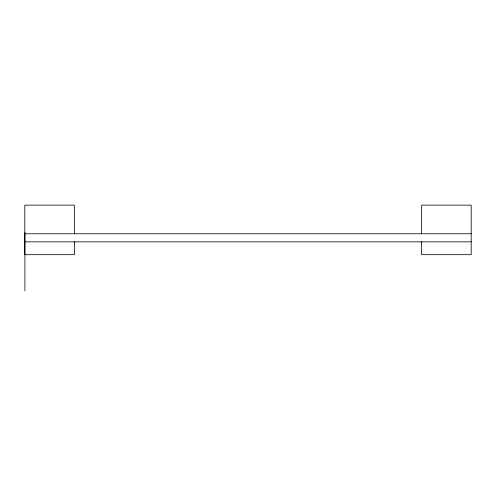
<?xml version="1.0" encoding="UTF-8"?>
<svg xmlns="http://www.w3.org/2000/svg" width="496" height="496" viewBox="0 0 496 496"><rect width="100%" height="100%" fill="white"/><g stroke="black" fill="none" stroke-linecap="round" stroke-linejoin="round"><path stroke-width="0.74" d="M24.905 233.771L471.2 233.771M24.905 241.85L471.2 241.85M421.637 233.777L421.637 205.127L471.2 205.127L471.2 254.69L421.637 254.69L421.637 241.527M74.363 233.777L74.363 205.127L24.8 205.127L24.8 254.69L74.363 254.69L74.363 241.527M24.905 232.531L24.905 290.873"/></g></svg>
